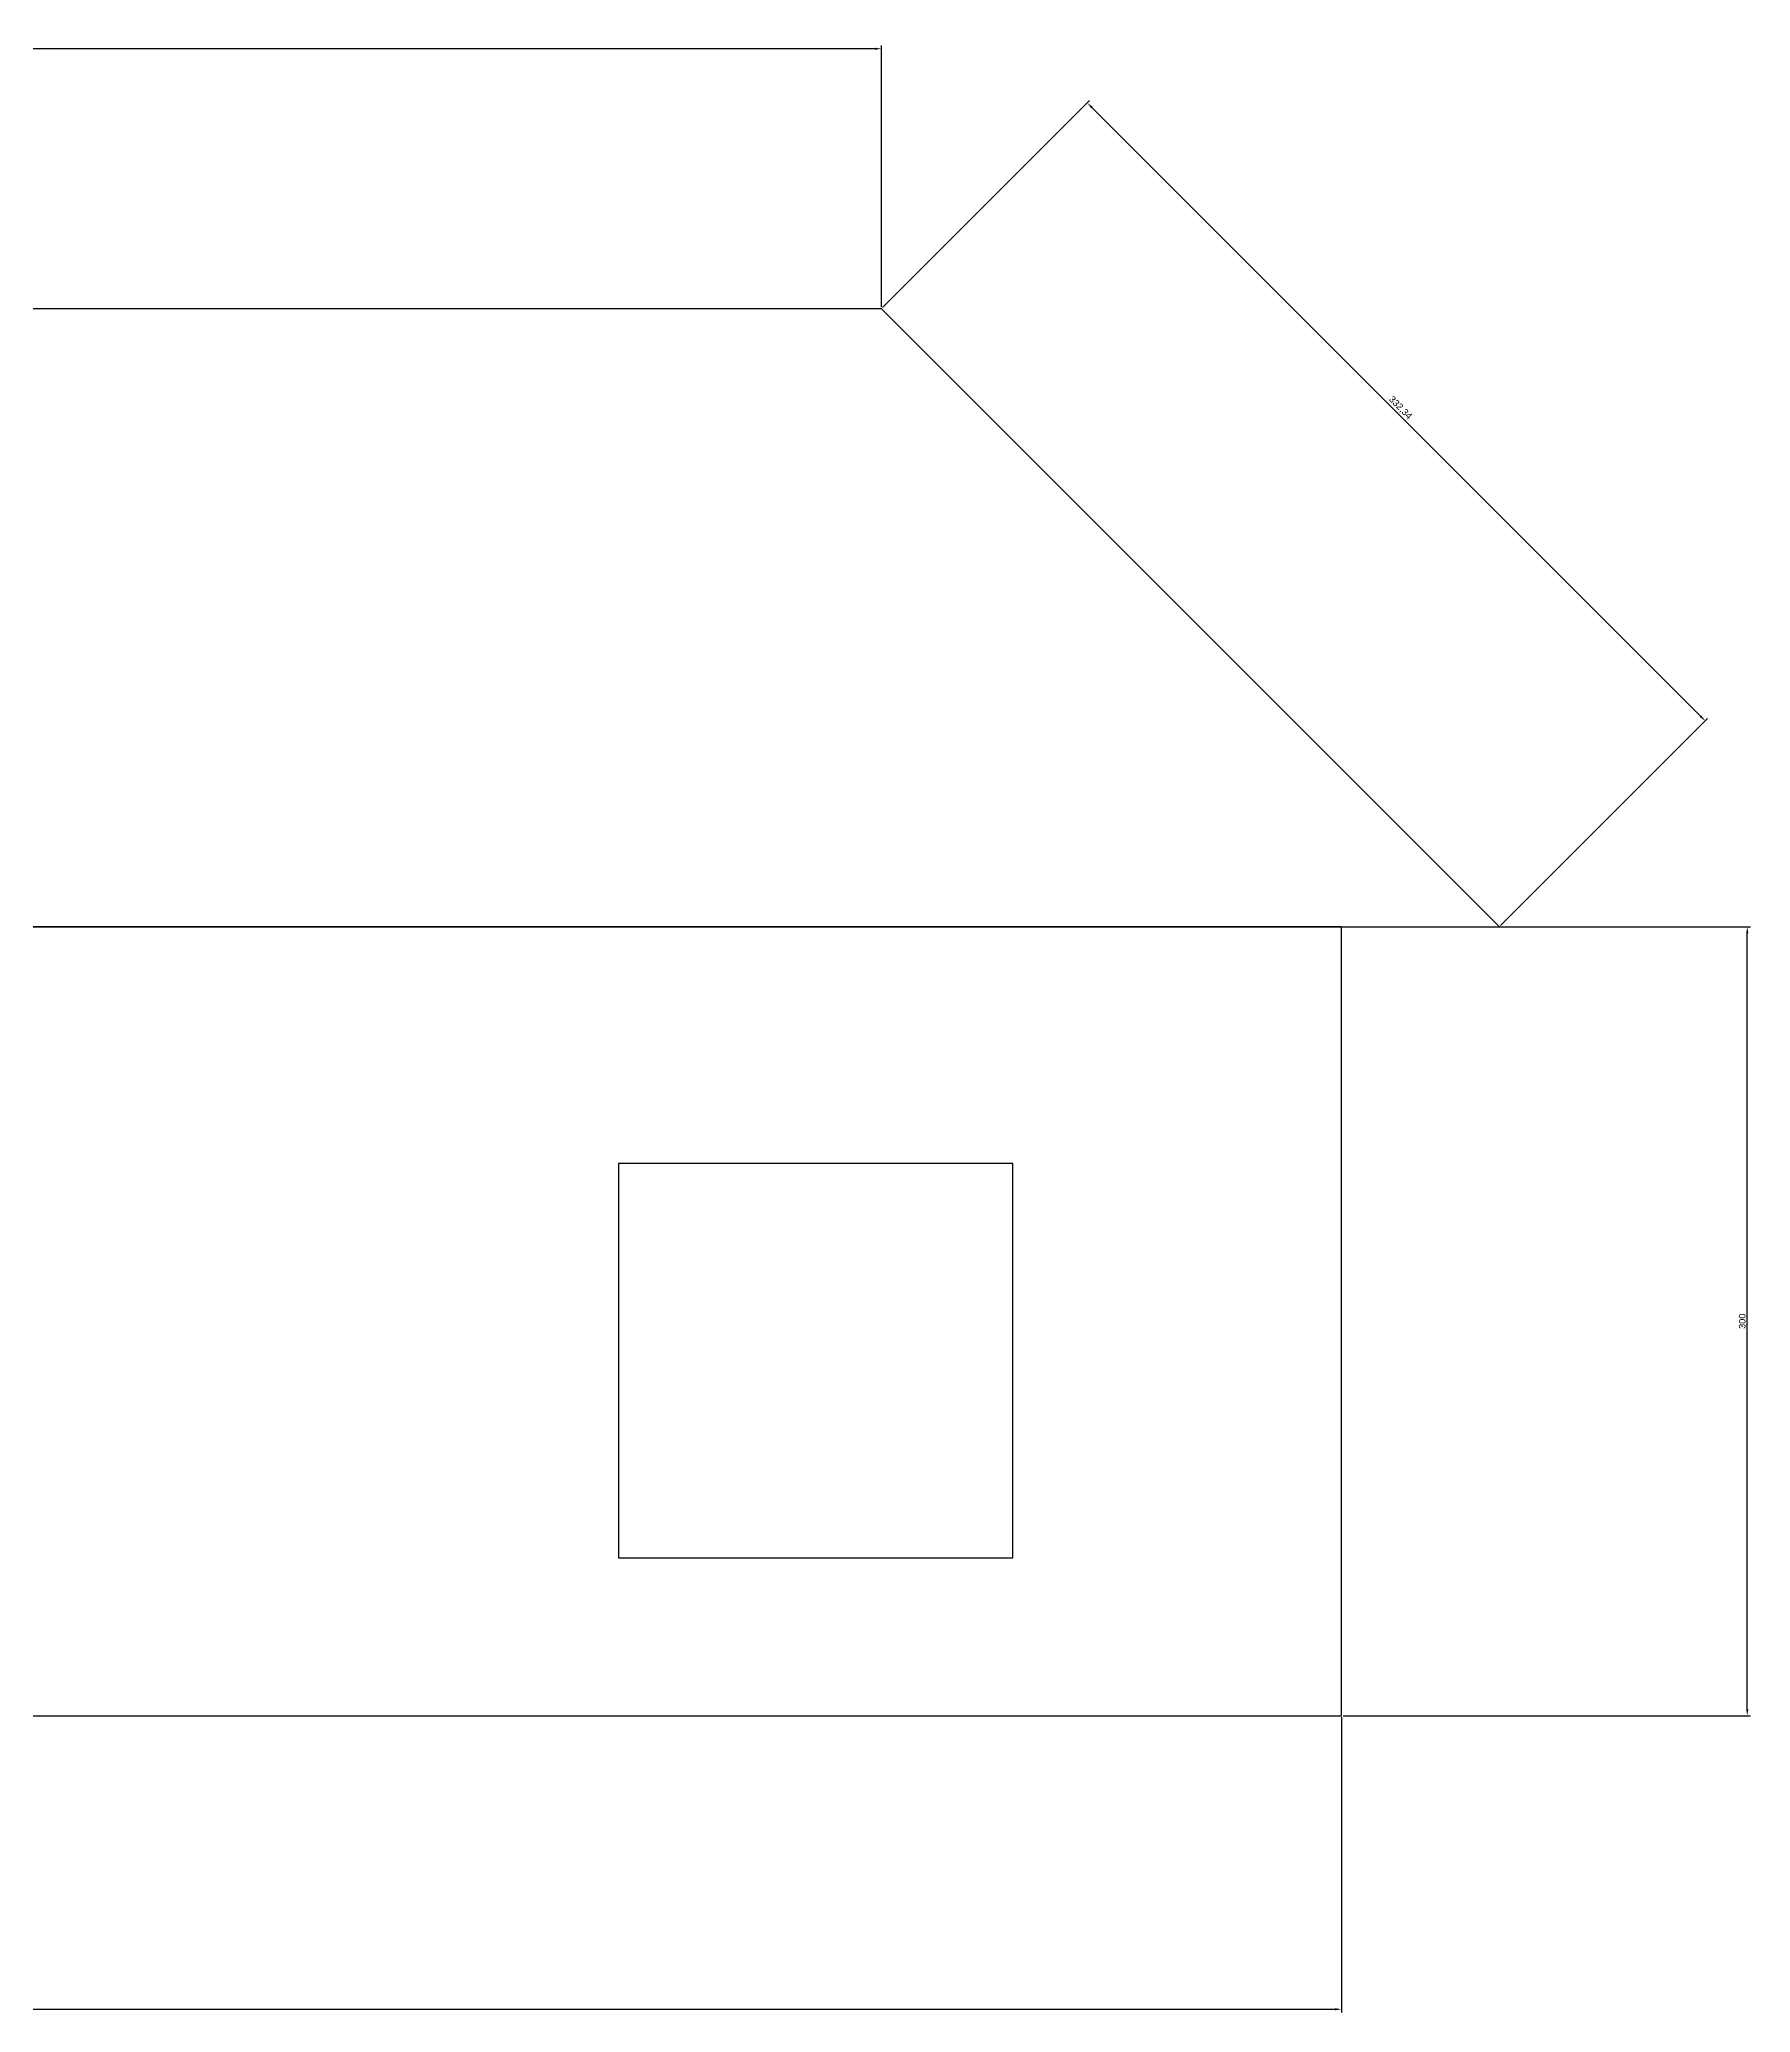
# Model space of a CAD drawing. Header units: centimetres. Extents: x -173 to 1356, y -113 to 637.
# Drawn here: x 705 to 1356, y -113 to 637 of the extents above; entities that cross this region are included whole.
import ezdxf

# ---------------------------------------------------------------- set-up
doc = ezdxf.new("R2010")
doc.units = ezdxf.units.CM
doc.styles.get("Standard").update_dxf_attribs({"font": 'arial.ttf'})
doc.dimstyles.new('ISO-25', dxfattribs={"dimtxt": 2.5, "dimasz": 2.5, "dimexe": 1.25, "dimexo": 0.625, "dimtad": 1, "dimtxsty": 'Standard', "dimcen": 2.5, "dimadec": 0, "dimazin": 0, "dimtfac": 1, "dimtmove": 0, "dimatfit": 3, "dimfxl": 1, "dimarcsym": 0})

# ---------------------------------------------------------------- blocks, each defined once
blk = doc.blocks.new('*D2')
at = {"color": 0, "lineweight": -2, "transparency": 16777216}
for p, q in [((175, 535.62), (175, 635.13)), ((1022.5, 633.88), (177.5, 633.88)), ((1025, 535.62), (1025, 635.13))]:
    blk.add_line(p, q, dxfattribs=at)
at = {"color": 0, "transparency": 16777216}
for points in [[(177.5, 634.29), (177.5, 633.46), (175, 633.88)], [(1022.5, 634.29), (1022.5, 633.46), (1025, 633.88)]]:
    blk.add_solid(points, dxfattribs=at)
at = {"layer": 'Defpoints', "color": 0, "transparency": 16777216}
for p in [(175, 633.88), (175, 535), (1025, 535)]:
    blk.add_point(p, dxfattribs=at)
at = {"color": 0, "transparency": 16777216, "insert": (600, 635.78), "char_height": 2.5, "attachment_point": 5}
blk.add_mtext('850', dxfattribs=at)
blk = doc.blocks.new('*D4')
at = {"color": 0, "lineweight": -2, "transparency": 16777216}
for p, q in [((1025.44, 535.44), (1104.17, 614.17)), ((1336.52, 380.05), (1105.05, 611.52)), ((1260.44, 300.44), (1339.17, 379.17))]:
    blk.add_line(p, q, dxfattribs=at)
at = {"color": 0, "transparency": 16777216}
for points in [[(1105.35, 611.81), (1104.76, 611.22), (1103.29, 613.29)], [(1336.81, 380.35), (1336.22, 379.76), (1338.29, 378.29)]]:
    blk.add_solid(points, dxfattribs=at)
at = {"layer": 'Defpoints', "color": 0, "transparency": 16777216}
for p in [(1103.29, 613.29), (1025, 535), (1260, 300)]:
    blk.add_point(p, dxfattribs=at)
at = {"color": 0, "transparency": 16777216, "insert": (1222.29, 497.29), "char_height": 2.5, "attachment_point": 5, "rotation": 315}
blk.add_mtext('332,34', dxfattribs=at)
blk = doc.blocks.new('*D5')
at = {"color": 0, "lineweight": -2, "transparency": 16777216}
for p, q in [((0, -0.62), (0, -112.88)), ((1200, -0.62), (1200, -112.88)), ((2.5, -111.63), (1197.5, -111.63))]:
    blk.add_line(p, q, dxfattribs=at)
at = {"color": 0, "transparency": 16777216}
for points in [[(2.5, -111.21), (2.5, -112.05), (0, -111.63)], [(1197.5, -111.21), (1197.5, -112.05), (1200, -111.63)]]:
    blk.add_solid(points, dxfattribs=at)
at = {"layer": 'Defpoints', "color": 0, "transparency": 16777216}
for p in [(0, 0), (1200, 0), (1200, -111.63)]:
    blk.add_point(p, dxfattribs=at)
at = {"color": 0, "transparency": 16777216, "insert": (600, -109.73), "char_height": 2.5, "attachment_point": 5}
blk.add_mtext('1200', dxfattribs=at)
blk = doc.blocks.new('*D6')
at = {"color": 0, "lineweight": -2, "transparency": 16777216}
for p, q in [((1200.62, 300), (1355.51, 300)), ((1354.26, 2.5), (1354.26, 297.5)), ((1200.62, 0), (1355.51, 0))]:
    blk.add_line(p, q, dxfattribs=at)
at = {"color": 0, "transparency": 16777216}
for points in [[(1353.84, 297.5), (1354.67, 297.5), (1354.26, 300)], [(1353.84, 2.5), (1354.67, 2.5), (1354.26, 0)]]:
    blk.add_solid(points, dxfattribs=at)
at = {"layer": 'Defpoints', "color": 0, "transparency": 16777216}
for p in [(1200, 300), (1354.26, 300), (1200, 0)]:
    blk.add_point(p, dxfattribs=at)
at = {"color": 0, "transparency": 16777216, "insert": (1352.35, 150), "char_height": 2.5, "attachment_point": 5, "rotation": 90}
blk.add_mtext('300', dxfattribs=at)

msp = doc.modelspace()

# ---------------------------------------------------------------- linework, layer by layer
for p, q in [((1025, 535), (175, 535)), ((1260, 300), (1025, 535)), ((1200, 300), (0, 300)), ((410, 300), (1260, 300)), ((1200, 0), (1200, 300)), ((1075, 210), (925, 210)), ((925, 210), (925, 60)), ((1075, 60), (1075, 210)), ((925, 60), (1075, 60)), ((0, 0), (1200, 0))]:
    msp.add_line(p, q)

# ---------------------------------------------------------------- dimensions: what is measured, and where the dimension line sits
at = {"color": 5}
for base, p1, p2, picture, middle in [((175, 633.878), (1025, 535), (175, 535), '*D2', (600, 635.779)), ((1200, -111.63), (0, 0), (1200, 0), '*D5', (600, -109.728))]:
    dim = msp.add_linear_dim(base=base, p1=p1, p2=p2, dimstyle='ISO-25', dxfattribs=at)
    dim.commit()
    dim.dimension.update_dxf_attribs({"geometry": picture, "text_midpoint": middle})
dim = msp.add_aligned_dim(p1=(1260, 300), p2=(1025, 535), distance=-110.712, dimstyle='ISO-25', dxfattribs=at)
dim.commit()
dim.dimension.update_dxf_attribs({"geometry": '*D4', "text_midpoint": (1222.29, 497.29)})
dim = msp.add_linear_dim(base=(1354.257, 300), p1=(1200, 0), p2=(1200, 300), angle=90, dimstyle='ISO-25', dxfattribs=at)
dim.commit()
dim.dimension.update_dxf_attribs({"geometry": '*D6', "text_midpoint": (1352.354, 150)})

doc.saveas('drawing.dxf')
